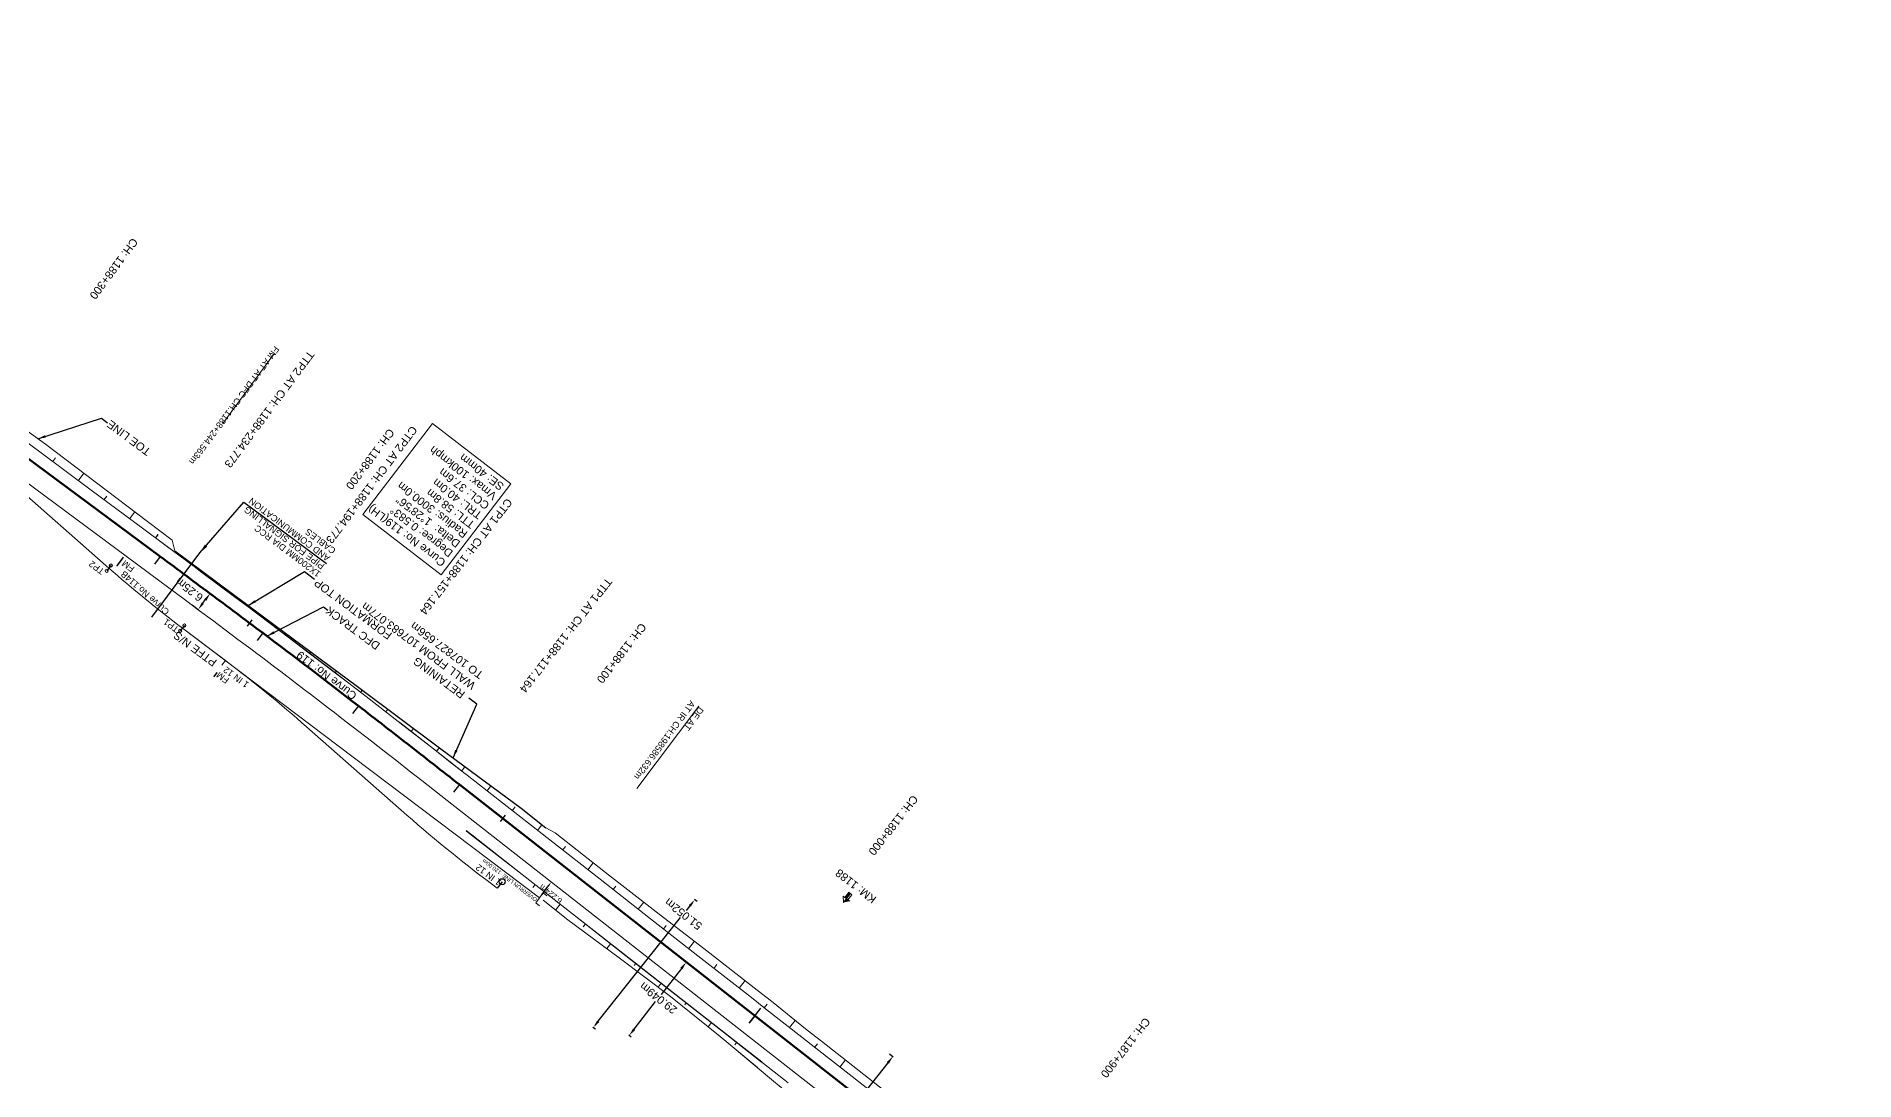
# Model space of a CAD drawing. Header units: metres. Extents: x 643755 to 647133, y 3378089 to 3380600.
# Drawn here: x 645792 to 646360, y 3378921 to 3379247 of the extents above; entities that cross this region are included whole.
import ezdxf
from ezdxf.enums import TextEntityAlignment as Align

# ---------------------------------------------------------------- set-up
doc = ezdxf.new("R2010")
doc.units = ezdxf.units.M
doc.header["$MEASUREMENT"] = 0
doc.header["$PDSIZE"] = 5
doc.linetypes.add('CENTER2', pattern=[1.125, 0.75, -0.125, 0.125, -0.125])
doc.layers.get('Defpoints').update_dxf_attribs({"lineweight": 0})
for name, color, linetype, lineweight in [('C-ALIG-DG-CURVE', 1, 'CENTER2', 70), ('C-ALIG-DG-LINE', 1, 'CENTER2', 70), ('C-ALIG-DG-SPIRAL', 1, 'CENTER2', 70), ('C-ALIG-LABL-DG', 1, 'Continuous', 25), ('C-ALIG-LABL-DG-MARK', 1, 'Continuous', 25), ('Km post', 1, 'Continuous', 13), ('Proposed Curve_Details', 10, 'Continuous', 0), ('PROPOSED DFCC TOE LINE', 239, 'Continuous', 0), ('PROPOSED DFCC TOE SLOPES', 239, 'Continuous', 0), ('PROPOSED DFCC TRACK', 1, 'Continuous', 0), ('PROPOSED FORMATION LINE - PLAN', 187, 'Continuous', 0), ('PROPOSED RETAINING WALL', 154, 'Continuous', 30)]:
    doc.layers.add(name, color=color, linetype=linetype, lineweight=lineweight)
for name, color, linetype in [('Dimension', 10, 'Continuous'), ('NPL SIDING', 190, 'Continuous'), ('PROPOSED DFCC FORMATION LINE', 187, 'Continuous'), ("SARAI BANJARA STN. SRJ's", 10, 'Continuous'), ('Signalling cable pipes', 234, 'Continuous')]:
    doc.layers.add(name, color=color, linetype=linetype)
doc.styles.add('ARIAL', font='arial.ttf')
doc.styles.get("Standard").update_dxf_attribs({"font": 'arial.ttf'})
doc.styles.add('Style-Arial', font='arial.ttf')
doc.dimstyles.new('ISO-25', dxfattribs={"dimtxt": 2.5, "dimasz": 2.5, "dimexe": 1.25, "dimexo": 0.625, "dimtad": 1, "dimtxsty": 'Standard', "dimcen": 2.5, "dimadec": 0, "dimazin": 0, "dimtfac": 1, "dimtmove": 0, "dimatfit": 3, "dimfxl": 1, "dimarcsym": 0})
doc.dimstyles.get("Standard").update_dxf_attribs({"dimtxt": 2.5, "dimasz": 2.5, "dimexe": 0.18, "dimexo": 0.0625, "dimgap": 0.09, "dimtad": 0, "dimtih": 1, "dimtoh": 1, "dimdec": 3, "dimzin": 0, "dimdsep": 46, "dimtxsty": 'Standard', "dimcen": 0.09, "dimazin": 0, "dimtfac": 1, "dimtdec": 3, "dimtofl": 0, "dimtmove": 0, "dimatfit": 3, "dimfxl": 1, "dimtolj": 1, "dimtzin": 0, "dimarcsym": 0})

# ---------------------------------------------------------------- blocks, each defined once
blk = doc.blocks.new('*D706')
at = {"layer": 'Defpoints', "color": 0, "transparency": 16777216}
for p in [(645844.42, 3379074.26), (645846.44, 3379072.75), (645840.69, 3379069.25)]:
    blk.add_point(p, dxfattribs=at)
at = {"layer": 'Dimension', "color": 0, "lineweight": -2, "transparency": 16777216}
for p, q in [((645844.2, 3379069.75), (645844.94, 3379070.75)), ((645844.52, 3379074.18), (645846.54, 3379072.68)), ((645840.79, 3379069.18), (645842.8, 3379067.67))]:
    blk.add_line(p, q, dxfattribs=at)
at = {"layer": 'Dimension', "color": 0, "transparency": 16777216}
for points in [[(645844.61, 3379071), (645845.28, 3379070.5), (645846.44, 3379072.75)], [(645843.86, 3379070), (645844.53, 3379069.5), (645842.7, 3379067.75)]]:
    blk.add_solid(points, dxfattribs=at)
at = {"layer": 'Dimension', "color": 0, "lineweight": 0, "transparency": 16777216, "insert": (645839.93, 3379074.02), "char_height": 2.5, "attachment_point": 5, "rotation": 142, "style": 'Style-Arial'}
blk.add_mtext('\\A1;6.25m', dxfattribs=at)
blk = doc.blocks.new('TerminatorOpen_0.5')
at = {"color": 0, "linetype": 'ByBlock', "lineweight": -2}
for q in [(-1, 0.25), (-1, 0), (-1, -0.25)]:
    blk.add_line((0, 0), q, dxfattribs=at)
blk = doc.blocks.new('*D680')
at = {"layer": 'Defpoints', "color": 0, "transparency": 16777216}
for p in [(646058.63, 3378929), (646059.8, 3378928.08), (646027.14, 3378889.18)]:
    blk.add_point(p, dxfattribs=at)
at = {"layer": 'Dimension', "color": 0, "lineweight": -2, "transparency": 16777216}
for p, q in [((646058.73, 3378928.92), (646059.89, 3378928)), ((646058.24, 3378926.12), (646044.92, 3378909.27)), ((646029.86, 3378890.22), (646043.18, 3378907.07)), ((646027.24, 3378889.1), (646028.41, 3378888.18))]:
    blk.add_line(p, q, dxfattribs=at)
at = {"layer": 'Dimension', "color": 0, "transparency": 16777216}
for points in [[(646057.92, 3378926.38), (646058.57, 3378925.86), (646059.8, 3378928.08)], [(646029.53, 3378890.48), (646030.19, 3378889.96), (646028.31, 3378888.26)]]:
    blk.add_solid(points, dxfattribs=at)
at = {"layer": 'Dimension', "color": 0, "lineweight": 0, "transparency": 16777216, "insert": (646044.05, 3378908.17), "char_height": 2.5, "attachment_point": 5, "rotation": 142, "style": 'Style-Arial'}
blk.add_mtext('\\A1;50.764m', dxfattribs=at)
blk = doc.blocks.new('*D681')
at = {"layer": 'Defpoints', "color": 0, "transparency": 16777216}
for p in [(645995.25, 3378957.56), (645995.97, 3378956.99), (645978.13, 3378934.07)]:
    blk.add_point(p, dxfattribs=at)
at = {"layer": 'Dimension', "color": 0, "lineweight": -2, "transparency": 16777216}
for p, q in [((645995.87, 3378957.07), (645995.15, 3378957.64)), ((645993.71, 3378955.59), (645987.38, 3378947.45)), ((645978.94, 3378936.61), (645985.66, 3378945.24)), ((645978.03, 3378934.15), (645977.31, 3378934.71))]:
    blk.add_line(p, q, dxfattribs=at)
at = {"layer": 'Dimension', "color": 0, "transparency": 16777216}
for points in [[(645993.38, 3378955.84), (645994.04, 3378955.33), (645995.25, 3378957.56)], [(645978.61, 3378936.86), (645979.27, 3378936.35), (645977.41, 3378934.63)]]:
    blk.add_solid(points, dxfattribs=at)
at = {"layer": 'Dimension', "color": 0, "lineweight": 0, "transparency": 16777216, "insert": (645986.52, 3378946.34), "char_height": 2.5, "attachment_point": 5, "rotation": 142, "style": 'Style-Arial'}
blk.add_mtext('\\A1;29.049m', dxfattribs=at)
blk = doc.blocks.new('*D682')
at = {"layer": 'Defpoints', "color": 0, "transparency": 16777216}
for p in [(645997.92, 3378977.1), (645998.7, 3378976.48), (645966.94, 3378936.5)]:
    blk.add_point(p, dxfattribs=at)
at = {"layer": 'Dimension', "color": 0, "lineweight": -2, "transparency": 16777216}
for p, q in [((645996.37, 3378975.14), (645995.21, 3378973.68)), ((645998.6, 3378976.56), (645997.82, 3378977.17)), ((645967.72, 3378939.08), (645993.47, 3378971.49)), ((645966.85, 3378936.58), (645966.07, 3378937.2))]:
    blk.add_line(p, q, dxfattribs=at)
at = {"layer": 'Dimension', "color": 0, "transparency": 16777216}
for points in [[(645996.04, 3378975.4), (645996.69, 3378974.88), (645997.92, 3378977.1)], [(645967.39, 3378939.34), (645968.05, 3378938.82), (645966.17, 3378937.12)]]:
    blk.add_solid(points, dxfattribs=at)
at = {"layer": 'Dimension', "color": 0, "lineweight": 0, "transparency": 16777216, "insert": (645994.34, 3378972.59), "char_height": 2.5, "attachment_point": 5, "rotation": 142, "style": 'Style-Arial'}
blk.add_mtext('\\A1;51.052m', dxfattribs=at)
blk = doc.blocks.new('Tick Hor')
blk.add_lwpolyline([(-0.5, 0), (0.5, 0)])
blk = doc.blocks.new('KM Post')
at = {"layer": 'Km post', "lineweight": 13}
h = blk.add_hatch(color=256, dxfattribs=at)
h.paths.add_polyline_path([(0, -8.9), (1.6, -8.9), (1.6, -3.8), (0, -3.8)])
h.paths.add_polyline_path([(0, -3.8), (0, 0), (-3.4, -3.8)])
for p, q in [((0, -8.9), (0, 0)), ((3.1, -3.8), (0, 0)), ((3.1, -3.8), (-3.4, -3.8))]:
    blk.add_line(p, q, dxfattribs=at)
blk.add_lwpolyline([(1.6, -3.8), (1.6, -8.9), (-1.6, -8.9), (-1.6, -3.8)], dxfattribs=at)
blk = doc.blocks.new('*D713')
at = {"layer": 'Defpoints', "color": 0, "transparency": 16777216}
for p in [(645953.05, 3378982.66), (645953.05, 3378982.66), (645949.35, 3378977.65)]:
    blk.add_point(p, dxfattribs=at)
at = {"layer": "SARAI BANJARA STN. SRJ's", "color": 0, "lineweight": -2, "transparency": 16777216}
blk.add_line((645950.39, 3378979.06), (645952.01, 3378981.25), dxfattribs=at)
at = {"layer": "SARAI BANJARA STN. SRJ's", "color": 0, "transparency": 16777216}
for points in [[(645950.16, 3378979.23), (645950.63, 3378978.89), (645949.35, 3378977.65)], [(645951.77, 3378981.42), (645952.24, 3378981.08), (645953.05, 3378982.66)]]:
    blk.add_solid(points, dxfattribs=at)
at = {"layer": "SARAI BANJARA STN. SRJ's", "color": 0, "lineweight": 13, "transparency": 16777216, "insert": (645952.93, 3378978.92), "char_height": 1.75, "attachment_point": 5, "rotation": 142, "style": 'Style-Arial'}
blk.add_mtext('\\A1;6.224m', dxfattribs=at)

msp = doc.modelspace()

# ---------------------------------------------------------------- linework, layer by layer
at = {"layer": 'C-ALIG-DG-CURVE', "color": 1, "linetype": 'Continuous', "lineweight": 50, "flags": 128}
msp.add_lwpolyline([(645892.8146, 3379037.6387, 0.0031341), (645862.9036, 3379060.4369)], format="xyb", dxfattribs=at)
at = {"layer": 'C-ALIG-DG-LINE', "color": 1, "linetype": 'Continuous', "lineweight": 50, "flags": 128}
for points in [[(645830.8331, 3379084.3424), (644638.422, 3379969.0539)], [(646568.8735, 3378508.4942), (645924.3656, 3379013.0516)]]:
    msp.add_lwpolyline(points, dxfattribs=at)
at = {"layer": 'C-ALIG-DG-SPIRAL', "color": 1, "linetype": 'Continuous', "lineweight": 50, "flags": 128}
for points in [[(645862.9036, 3379060.4369), (645861.8724, 3379061.2124), (645860.8408, 3379061.9875), (645859.8089, 3379062.7621), (645858.7767, 3379063.5364), (645857.7442, 3379064.3103), (645856.7114, 3379065.0838), (645855.6784, 3379065.857), (645854.6451, 3379066.6298), (645853.6116, 3379067.4023), (645852.5778, 3379068.1744), (645851.5438, 3379068.9463), (645850.5096, 3379069.7179), (645849.4752, 3379070.4892), (645848.4405, 3379071.2602), (645847.4057, 3379072.031), (645846.3708, 3379072.8016), (645845.3357, 3379073.5719), (645844.3004, 3379074.3421), (645843.265, 3379075.1121), (645842.2294, 3379075.8819), (645841.1938, 3379076.6515), (645840.158, 3379077.421), (645839.1221, 3379078.1904), (645838.0862, 3379078.9596), (645837.0502, 3379079.7288), (645836.0141, 3379080.4978), (645834.978, 3379081.2668), (645833.9418, 3379082.0358), (645832.9056, 3379082.8046), (645831.8693, 3379083.5735), (645830.8331, 3379084.3424)], [(645924.3656, 3379013.0516), (645923.3496, 3379013.847), (645922.3336, 3379014.6424), (645921.3175, 3379015.4377), (645920.3015, 3379016.233), (645919.2853, 3379017.0283), (645918.2692, 3379017.8234), (645917.2529, 3379018.6185), (645916.2366, 3379019.4135), (645915.2202, 3379020.2084), (645914.2037, 3379021.0032), (645913.187, 3379021.7978), (645912.1703, 3379022.5922), (645911.1534, 3379023.3865), (645910.1364, 3379024.1806), (645909.1192, 3379024.9745), (645908.1019, 3379025.7682), (645907.0844, 3379026.5617), (645906.0667, 3379027.3549), (645905.0488, 3379028.1479), (645904.0307, 3379028.9406), (645903.0123, 3379029.7331), (645901.9938, 3379030.5252), (645900.975, 3379031.317), (645899.9559, 3379032.1085), (645898.9366, 3379032.8997), (645897.917, 3379033.6905), (645896.8971, 3379034.4809), (645895.877, 3379035.2709), (645894.8565, 3379036.0606), (645893.8357, 3379036.8498), (645892.8146, 3379037.6387)]]:
    msp.add_lwpolyline(points, dxfattribs=at)
at = {"layer": 'C-ALIG-LABL-DG', "color": 1, "linetype": 'Continuous', "lineweight": 25}
msp.add_line((646016.6219, 3378940.8282), (646015.0808, 3378938.8596), dxfattribs=at)
at = {"layer": 'C-ALIG-LABL-DG-MARK', "color": 1, "linetype": 'Continuous', "lineweight": 25}
for p, q in [((645830.8331, 3379084.3424), (645829.0455, 3379081.9331)), ((645862.9036, 3379060.4369), (645861.1, 3379058.0396)), ((645892.8146, 3379037.6387), (645890.9811, 3379035.2642)), ((645924.3656, 3379013.0516), (645922.5163, 3379010.6894))]:
    msp.add_line(p, q, dxfattribs=at)
at = {"layer": 'NPL SIDING', "color": 190}
for p, q in [((645815.4285, 3379081.5319), (645814.1245, 3379079.859)), ((645838.3957, 3379062.775), (645837.0917, 3379061.1021)), ((645937.7158, 3378982.6844), (645936.196, 3378980.6615))]:
    msp.add_line(p, q, dxfattribs=at)
at = {"layer": 'NPL SIDING', "color": 190, "lineweight": 20}
for p, q in [((645837.7838, 3379061.9767), (645891.1569, 3379021.6277)), ((645851.2197, 3379051.8194), (645850.1394, 3379050.3661)), ((645999.1787, 3379037.533), (645979.7852, 3379011.8393)), ((645891.1571, 3379021.6276), (645949.3438, 3378977.6396))]:
    msp.add_line(p, q, dxfattribs=at)
at = {"layer": 'NPL SIDING', "color": 190, "lineweight": 13, "const_width": 0.5}
msp.add_lwpolyline([(645847.5991, 3379046.7211), (645848.6336, 3379048.1154)], dxfattribs=at)
at = {"layer": 'NPL SIDING', "color": 190, "lineweight": 20, "flags": 128}
msp.add_lwpolyline([(645949.3954, 3378975.1989), (645948.1928, 3378976.0954), (645950.4949, 3378979.1838), (645951.6975, 3378978.2873)], dxfattribs=at)
at = {"layer": 'NPL SIDING', "color": 190, "linetype": 'Continuous', "lineweight": 13}
for centre in [(645815.4285, 3379081.5319), (645814.1245, 3379079.859), (645837.0917, 3379061.1021), (645838.3957, 3379062.775)]:
    msp.add_circle(centre, 0.5, dxfattribs=at)
at = {"layer": 'NPL SIDING', "color": 190}
msp.add_circle((645937.7158, 3378982.6844), 0.9512, dxfattribs=at)
at = {"layer": 'Proposed Curve_Details'}
msp.add_lwpolyline([(645940.4449, 3379107.0929), (645918.6617, 3379078.6408), (645894.1986, 3379097.4186), (645915.9819, 3379125.8706)], close=True, dxfattribs=at)
at = {"layer": 'PROPOSED DFCC FORMATION LINE', "lineweight": 0, "flags": 128}
for points in [[(646062.821, 3378909.4905), (646047.0728, 3378921.819), (646035.7593, 3378930.6759), (646031.3246, 3378934.1476), (646020.0111, 3378943.0045), (646015.5764, 3378946.4762), (645999.8282, 3378958.8048), (645984.08, 3378971.1334), (645968.3318, 3378983.462), (645952.5836, 3378995.7906), (645936.8354, 3379008.1192), (645926.8265, 3379015.9547), (645926.0717, 3379016.5455)], [(646027.1026, 3378919.8599), (646022.6679, 3378923.3316), (646011.3544, 3378932.1885), (646006.9197, 3378935.6602), (645991.1715, 3378947.9888), (645975.4233, 3378960.3174), (645959.6751, 3378972.646), (645943.9269, 3378984.9746), (645928.1787, 3378997.3032), (645926.461, 3378998.6478)]]:
    msp.add_lwpolyline(points, dxfattribs=at)
at = {"layer": 'PROPOSED DFCC TOE LINE', "lineweight": 0, "flags": 128}
for points in [[(645647.9712, 3379228.0692), (645666.3965, 3379214.6352), (645682.7026, 3379203.0473), (645698.6702, 3379191.0031), (645714.924, 3379179.3448), (645730.8785, 3379167.283), (645746.4426, 3379154.6949), (645762.6757, 3379143.0088), (645778.7832, 3379131.1532), (645794.9667, 3379119.4), (645810.9688, 3379107.4025), (645826.8589, 3379095.2539), (645834.6253, 3379089.473), (645835.4068, 3379086.0758)], [(645951.3507, 3378999.4951), (645954.2908, 3378997.9713), (645970.0023, 3378985.5959), (645985.7985, 3378973.3285), (646001.6684, 3378961.1554), (646017.4485, 3378948.8675), (646021.8419, 3378945.3431), (646033.0438, 3378936.3437), (646037.4787, 3378932.8722), (646048.7978, 3378924.0226), (646064.5278, 3378911.6706)], [(646017.4865, 3378924.6001), (646010.2033, 3378930.7182), (646005.8785, 3378934.3302), (645990.2944, 3378946.8685), (645974.3238, 3378958.913), (645958.2099, 3378970.7744), (645950.4891, 3378976.8963)], [(646025.5272, 3378917.8476), (646021.2114, 3378921.4711), (646010.2033, 3378930.7182), (646005.8785, 3378934.3302), (645990.2944, 3378946.8685), (645974.3238, 3378958.913), (645958.2099, 3378970.7744), (645950.9995, 3378976.4916)]]:
    msp.add_lwpolyline(points, dxfattribs=at)
at = {"layer": 'PROPOSED DFCC TOE SLOPES', "linetype": 'Continuous', "flags": 128}
for points in [[(645797.2125, 3379113.9581), (645798.1083, 3379115.1655)], [(645805.2434, 3379107.9995), (645807.0053, 3379110.3742)], [(645813.2743, 3379102.041), (645814.1262, 3379103.1891)], [(645821.3052, 3379096.0824), (645822.9231, 3379098.263)], [(645829.3361, 3379090.1238), (645830.1215, 3379091.1823)], [(645829.3366, 3379090.1235), (645830.122, 3379091.1819)], [(645837.3671, 3379084.1643), (645837.6074, 3379084.4882)], [(645837.3702, 3379084.162), (645837.6107, 3379084.4858)], [(645845.4641, 3379078.1485), (645845.7015, 3379078.468)], [(645845.4709, 3379078.1434), (645845.7086, 3379078.4627)], [(645853.4915, 3379072.171), (645853.7325, 3379072.4946)], [(645853.5057, 3379072.1605), (645853.7474, 3379072.4835)], [(645861.5122, 3379066.1692), (645861.7713, 3379066.5154)], [(645861.5291, 3379066.1564), (645861.7893, 3379066.502)], [(645869.5187, 3379060.1425), (645869.8133, 3379060.5339)], [(645869.5381, 3379060.1279), (645869.8341, 3379060.5184)], [(645877.5081, 3379054.0881), (645877.8582, 3379054.5501)], [(645877.5253, 3379054.075), (645877.8769, 3379054.5362)], [(645885.4779, 3379048.0123), (645885.9014, 3379048.5678)], [(645885.5012, 3379047.9943), (645885.9272, 3379048.5485)], [(645893.4299, 3379041.9004), (645893.9521, 3379042.5798)], [(645893.4504, 3379041.8846), (645893.9752, 3379042.5625)], [(645901.358, 3379035.7633), (645902.0006, 3379036.5934)], [(645901.3708, 3379035.7534), (645902.0154, 3379036.5824)], [(645909.2651, 3379029.615), (645910.0411, 3379030.6129)], [(645909.2753, 3379029.6071), (645910.0531, 3379030.604)], [(645917.1591, 3379023.4553), (645918.0791, 3379024.6343)], [(645917.1669, 3379023.4492), (645918.0886, 3379024.6273)], [(645925.0426, 3379017.2869), (645926.0889, 3379018.6242)], [(645925.044, 3379017.2858), (645926.0906, 3379018.6228)], [(645932.9802, 3379011.0737), (645934.2059, 3379012.6394)], [(645940.8544, 3379004.9094), (645941.7645, 3379006.0719)], [(645948.7285, 3378998.7451), (645950.0964, 3379000.4924)], [(645956.6026, 3378992.5808), (645957.4669, 3378993.6848)], [(645964.4767, 3378986.4165), (645966.1869, 3378988.6011)], [(645948.0075, 3378981.8435), (645947.2879, 3378980.9244)], [(645972.3508, 3378980.2522), (645973.2076, 3378981.3467)], [(645955.8816, 3378975.6792), (645954.4042, 3378973.792)], [(645980.2249, 3378974.0879), (645981.9625, 3378976.3075)], [(645963.7557, 3378969.5149), (645963.0547, 3378968.6195)], [(645988.099, 3378967.9236), (645988.9893, 3378969.0608)], [(645971.6298, 3378963.3506), (645970.4107, 3378961.7934)], [(645995.9731, 3378961.7593), (645997.8145, 3378964.1115)], [(645979.5039, 3378957.1863), (645978.9674, 3378956.501)], [(646003.8472, 3378955.595), (646004.7868, 3378956.7952)], [(645987.378, 3378951.0221), (645986.4161, 3378949.7933)], [(646011.7213, 3378949.4307), (646013.6164, 3378951.8515)], [(645995.2521, 3378944.8578), (645994.7771, 3378944.2509)], [(646019.5954, 3378943.2664), (646020.528, 3378944.4577)], [(646003.1262, 3378938.6935), (646002.0941, 3378937.375)], [(646027.4695, 3378937.1021), (646029.2573, 3378939.3858)], [(646011.0003, 3378932.5292), (646010.4142, 3378931.7804)], [(646035.3436, 3378930.9378), (646036.2187, 3378932.0557)], [(646043.2177, 3378924.7735), (646044.9717, 3378927.014)]]:
    msp.add_lwpolyline(points, dxfattribs=at)
at = {"layer": 'PROPOSED DFCC TOE SLOPES', "flags": 128}
msp.add_lwpolyline([(645829.4167, 3379090.064), (645830.2313, 3379091.1619)], dxfattribs=at)
at = {"layer": 'PROPOSED DFCC TRACK', "color": 12, "flags": 128}
msp.add_lwpolyline([(646418.7438, 3378626.0243), (645924.3649, 3379013.0522), (645920.4277, 3379016.1342), (645916.4899, 3379019.2154), (645912.5508, 3379022.2949), (645908.6098, 3379025.372), (645904.6663, 3379028.4458), (645900.7195, 3379031.5155), (645896.7689, 3379034.5802), (645892.8138, 3379037.6392, 0.00313394), (645862.9044, 3379060.4363), (645858.9065, 3379063.4391), (645854.9042, 3379066.436), (645850.8982, 3379069.428), (645846.889, 3379072.4158), (645842.8774, 3379075.4002), (645838.8639, 3379078.3821), (645834.8492, 3379081.3623), (645830.8338, 3379084.3418), (644638.4218, 3379969.054)], format="xyb", dxfattribs=at)
at = {"layer": 'PROPOSED FORMATION LINE - PLAN', "lineweight": 0, "flags": 128}
for points in [[(645839.0412, 3379082.984), (645833.0887, 3379087.4019), (645825.3134, 3379093.1708), (645809.2515, 3379105.0879), (645793.1897, 3379117.005), (645777.1279, 3379128.9221), (645761.066, 3379140.8392), (645745.0042, 3379152.7563), (645728.9424, 3379164.6734), (645712.8805, 3379176.5906), (645696.8187, 3379188.5077), (645680.7569, 3379200.4248), (645664.695, 3379212.3419), (645648.6332, 3379224.259), (645644.6875, 3379227.1865)], [(645926.0329, 3379016.5124), (645920.9934, 3379020.4564), (645916.2307, 3379024.1814), (645905.7111, 3379032.3874), (645905.2196, 3379032.7698), (645895.1629, 3379040.5656), (645889.3811, 3379045.0189), (645885.2124, 3379048.2158), (645875.2301, 3379055.8244), (645873.461, 3379057.1659), (645865.2161, 3379063.3912), (645857.4623, 3379069.2067), (645854.5345, 3379071.3944), (645843.8336, 3379079.3626), (645841.4124, 3379081.1612), (645829.3349, 3379090.1222)], [(645926.0717, 3379016.5455), (645921.0242, 3379020.4957), (645916.2615, 3379024.2208), (645905.7418, 3379032.4269), (645905.2503, 3379032.8093), (645895.1934, 3379040.6052), (645889.4116, 3379045.0585), (645885.2428, 3379048.2555), (645875.2603, 3379055.8642), (645873.4912, 3379057.2058), (645865.2461, 3379063.4311), (645857.4922, 3379069.2467), (645854.5644, 3379071.4345), (645843.8635, 3379079.4027), (645841.4423, 3379081.2014), (645839.0412, 3379082.984)], [(646018.793, 3378926.3651), (646011.3544, 3378932.1885), (646006.9197, 3378935.6602), (645991.1715, 3378947.9888), (645975.4233, 3378960.3174), (645959.6751, 3378972.646), (645943.9269, 3378984.9746), (645928.1787, 3378997.3032), (645926.461, 3378998.6478)], [(646018.8227, 3378926.4053), (646011.3852, 3378932.2279), (646006.9505, 3378935.6996), (645991.2023, 3378948.0282), (645975.4541, 3378960.3568), (645959.7059, 3378972.6854), (645943.9577, 3378985.014), (645928.2095, 3378997.3425), (645926.477, 3378998.6988)]]:
    msp.add_lwpolyline(points, dxfattribs=at)
at = {"layer": 'PROPOSED RETAINING WALL', "flags": 128}
msp.add_lwpolyline([(645835.4033, 3379086.0783), (645866.4097, 3379063.0655), (645892.4667, 3379043.6845), (645918.5562, 3379024.2795), (645943.602, 3379005.6507), (645951.3507, 3378999.4951)], dxfattribs=at)
at = {"layer": "SARAI BANJARA STN. SRJ's", "color": 1, "lineweight": 13, "flags": 128}
for points in [[(646539.0751, 3378523.8846), (646414.8911, 3378621.103), (645920.5122, 3379008.1309), (645916.5752, 3379011.2128), (645912.6384, 3379014.2931), (645908.7014, 3379017.3711), (645904.7635, 3379020.4458), (645900.8266, 3379023.5143), (645896.8855, 3379026.5796), (645892.9416, 3379029.6392), (645888.9901, 3379032.6954, 0.00313394), (645859.1469, 3379055.4419), (645855.1566, 3379058.439), (645851.1611, 3379061.4309), (645847.1608, 3379064.4185), (645843.1543, 3379067.4043), (645839.1469, 3379070.3857), (645835.1365, 3379073.3652), (645831.1239, 3379076.3439), (645827.1096, 3379079.3226), (644751.3113, 3379877.5131)], [(646539.0751, 3378523.8846), (646414.8911, 3378621.103), (645920.5122, 3379008.1309), (645916.5752, 3379011.2128), (645912.6384, 3379014.2931), (645908.7014, 3379017.3711), (645904.7635, 3379020.4458), (645900.8266, 3379023.5143), (645896.8855, 3379026.5796), (645892.9416, 3379029.6392), (645888.9901, 3379032.6954, 0.00313394), (645859.1469, 3379055.4419), (645855.1566, 3379058.439), (645851.1611, 3379061.4309), (645847.1608, 3379064.4185), (645843.1543, 3379067.4043), (645839.1469, 3379070.3857), (645835.1365, 3379073.3652), (645831.1239, 3379076.3439), (645827.1096, 3379079.3226), (644752.6733, 3379876.5026)]]:
    msp.add_lwpolyline(points, format="xyb", dxfattribs=at)
at = {"layer": "SARAI BANJARA STN. SRJ's", "color": 1, "lineweight": 13, "const_width": 0.5}
msp.add_lwpolyline([(645817.2756, 3379081.3223), (645819.3445, 3379084.1109)], dxfattribs=at)
at = {"layer": 'Signalling cable pipes', "lineweight": 30}
msp.add_lwpolyline([(645828.2853, 3379065.3973), (645843.1875, 3379085.446)], dxfattribs=at)

# ---------------------------------------------------------------- block references
at = {"layer": 'C-ALIG-LABL-DG', "color": 1, "linetype": 'Continuous', "lineweight": 25}
for p, xscale, yscale, zscale, rotation in [((645858.7243, 3379063.5757), 2.5, 2.5, 2.5, 233.1376963913288), ((645937.8809, 3379002.4711), 2.5, 2.5, 2.5, 231.9441422366505), ((646016.6219, 3378940.8282), 5.999999999999999, 5.999999999999999, 5.999999999999999, 231.9441422366505)]:
    msp.add_blockref('Tick Hor', p, dxfattribs=dict(at, xscale=xscale, yscale=yscale, zscale=zscale, rotation=rotation))

# ---------------------------------------------------------------- texts
at = {"layer": 'NPL SIDING', "color": 190, "lineweight": 13, "style": 'Arial'}
for s, rotation, p in [('TP2', 143.595726, (645813.622, 3379080.1295)), ('Curve No.114B', 138.387937, (645833.9055, 3379067.3525)), ('TP1', 143.595726, (645836.9198, 3379062.0383))]:
    msp.add_text(s, height=2, rotation=rotation, dxfattribs=at).set_placement(p)
at = {"layer": 'NPL SIDING', "color": 190, "style": 'Arial'}
for s, height, rotation, p in [('1 IN 12', 2, 143.603363, (645858.7735, 3379044.7131)), ('1 IN 12', 2, 143.603363, (645937.6223, 3378982.9941)), ('OVERRUN LINE  120.00m ', 1.25, 143, (645948.7937, 3378977.412))]:
    msp.add_text(s, height=height, rotation=rotation, dxfattribs=at).set_placement(p)
at = {"layer": 'NPL SIDING', "color": 190, "lineweight": 13, "insert": (645847.3298, 3379049.767), "char_height": 2.5, "attachment_point": 1, "rotation": 143.426366}
msp.add_mtext_dynamic_manual_height_columns('PTFE N/S', width=15.674568, gutter_width=1.25, heights=[0], dxfattribs=at)
at = {"layer": 'NPL SIDING', "color": 190, "linetype": 'Continuous', "lineweight": 13, "insert": (645851.9787, 3379045.231), "char_height": 2, "attachment_point": 4, "rotation": 143, "line_spacing_factor": 0.60036, "style": 'Arial'}
msp.add_mtext('FM', dxfattribs=at)
at = {"layer": 'NPL SIDING', "color": 190, "lineweight": 20, "insert": (645998.6902, 3379037.9397), "char_height": 2, "attachment_point": 4, "rotation": 233.449404, "line_spacing_factor": 0.6, "style": 'Arial'}
msp.add_mtext('\\A1;\\pxsm1;{\\C256;DE AT \\P\\pt11;AT IR \\A0;CH:198586.632m }', dxfattribs=at)
at = {"layer": 'Proposed Curve_Details', "color": 1, "style": 'Style-Arial'}
msp.add_text('Curve No: 119', height=2.5, rotation=142.561866, dxfattribs=at).set_placement((645892.5341, 3379041.2883))
at = {"layer": 'Proposed Curve_Details', "color": 1, "lineweight": 0, "insert": (645938.5604, 3379106.7638), "char_height": 2.5, "attachment_point": 7, "rotation": 142.561866, "line_spacing_factor": 0.9, "style": 'Style-Arial'}
msp.add_mtext('Curve No: 119(LH)\\PDegree: 0.583%%D\\PDelta:  1%%D28\'56"\\PRadius: 3000.0m\\PTTL: 58.8m\\PTRL: 40.0m\\PCCL: 37.6m\\PVmax: 100kmph\\PSE: 40mm', dxfattribs=at)
at = {"layer": 'PROPOSED DFCC TOE LINE', "lineweight": 0}
msp.add_text(' TOE LINE', height=2.5, rotation=143.4264, dxfattribs=at).set_placement((645815.3939, 3379127.1227), align=Align.RIGHT)
at = {"layer": 'PROPOSED DFCC TRACK', "color": 10, "linetype": 'Continuous', "lineweight": -3, "ltscale": 5}
msp.add_text(' DFC TRACK', height=2.5, rotation=143.4264, dxfattribs=at).set_placement((645883.7454, 3379068.8863), align=Align.RIGHT)
at = {"layer": 'PROPOSED FORMATION LINE - PLAN', "lineweight": 0}
msp.add_text(' FORMATION TOP', height=2.5, rotation=143.4264, dxfattribs=at).set_placement((645880.1572, 3379077.5483, 306.8582), align=Align.RIGHT)
at = {"layer": 'PROPOSED RETAINING WALL', "insert": (645884.4403, 3379069.684), "char_height": 2.5, "width": 51.254272, "attachment_point": 3, "rotation": 143.5}
msp.add_mtext('\\pxql; RETAINING \\PWALL FROM 107683.077m \\PTO 107827.656m ', dxfattribs=at)
at = {"layer": "SARAI BANJARA STN. SRJ's", "linetype": 'Continuous', "lineweight": 13, "insert": (645822.445, 3379080.0934), "char_height": 2, "attachment_point": 4, "rotation": 143, "line_spacing_factor": 0.60036, "style": 'Arial'}
msp.add_mtext('FM', dxfattribs=at)
at = {"layer": 'Signalling cable pipes', "linetype": 'Continuous', "lineweight": 13, "style": 'Style-Arial'}
for s, p in [('PIPE FOR SIGNALLING ', (645882.425, 3379081.7615)), ('AND COMMUNICATION', (645884.1465, 3379084.2569)), ('1X200MM DIA RCC', (645881.1981, 3379079.3111)), ('CABLES', (645885.9187, 3379086.5711))]:
    msp.add_text(s, height=2, rotation=143.013143, dxfattribs=at).set_placement(p)

# ---------------------------------------------------------------- dimensions: what is measured, and where the dimension line sits
at = {"layer": 'Dimension', "color": 10, "lineweight": 0}
for base, p1, p2, angle, picture, middle in [((645846.4394, 3379072.7547), (645840.6854, 3379069.25), (645844.4231, 3379074.2592), 53.271182, '*D706', (645839.9343, 3379074.0176)), ((645997.92039, 3378977.09631), (645966.94394, 3378936.50318), (645998.69817, 3378976.47848), 51.538258, '*D682', (645994.33829, 3378972.58682)), ((645995.247, 3378957.5583), (645978.1305, 3378934.0697), (645995.9712, 3378956.9947), 52.109194, '*D681', (645986.5178, 3378946.3414)), ((646059.7955, 3378928.0794), (646027.1433, 3378889.1822), (646058.6304, 3378929.0007), 51.664287, '*D680', (646044.0519, 3378908.1702))]:
    dim = msp.add_linear_dim(base=base, p1=p1, p2=p2, angle=angle, dimstyle='Standard', override={"dimexe": 0.125, "dimexo": 0.125, "dimgap": 0.125, "dimtad": 1, "dimtih": 0, "dimtoh": 0, "dimzin": 11, "dimpost": 'm', "dimtxsty": 'Style-Arial', "dimsah": 1, "dimadec": 4, "dimazin": 3, "dimtmove": 2, "dimatfit": 1, "dimldrblk": 'TerminatorOpen_0.5', "dimfrac": 2, "dimtzin": 11}, dxfattribs=at)
    dim.commit()
    dim.dimension.update_dxf_attribs({"geometry": picture, "text_midpoint": middle, "dimtype": 129, "text_rotation": 142})
at = {"layer": "SARAI BANJARA STN. SRJ's", "color": 1, "lineweight": 13}
dim = msp.add_linear_dim(base=(645953.0485, 3378982.6596), p1=(645949.3529, 3378977.6519), p2=(645953.0485, 3378982.6596), angle=53.573832, dimstyle='Standard', override={"dimtxt": 1.75, "dimasz": 1.75, "dimexe": 0.125, "dimexo": 0.125, "dimgap": 0.125, "dimtad": 1, "dimtih": 0, "dimtoh": 0, "dimzin": 11, "dimpost": 'm', "dimtxsty": 'Style-Arial', "dimsah": 1, "dimadec": 4, "dimazin": 3, "dimtmove": 2, "dimatfit": 1, "dimldrblk": 'TerminatorOpen_0.5', "dimfrac": 2, "dimtzin": 11}, dxfattribs=at)
dim.commit()
dim.dimension.update_dxf_attribs({"geometry": '*D713', "text_midpoint": (645952.9256, 3378978.9224), "dimtype": 129, "text_rotation": 142})

# ---------------------------------------------------------------- leaders
at = {"layer": 'PROPOSED DFCC TOE LINE', "lineweight": 0}
msp.add_leader([(645792.6077, 3379121.1132), (645812.5369, 3379127.53), (645814.4331, 3379126.0899)], dimstyle='ISO-25', override={"dimtxt": 3, "dimasz": 2.5, "dimgap": 0.625, "dimtad": 0, "dimdec": 3, "dimzin": 2, "dimtdec": 3}, dxfattribs=at)
at = {"layer": 'PROPOSED DFCC TRACK', "color": 10, "linetype": 'Continuous', "lineweight": -3, "ltscale": 5}
msp.add_leader([(645864.2023, 3379059.4592), (645881.8676, 3379068.5965), (645883.2231, 3379067.5259)], dimstyle='ISO-25', override={"dimtxt": 3, "dimasz": 2.5, "dimgap": 0.625, "dimtad": 0, "dimdec": 3, "dimzin": 2, "dimtdec": 3}, dxfattribs=at)
at = {"layer": 'PROPOSED FORMATION LINE - PLAN', "lineweight": 0}
msp.add_leader([(645858.3666, 3379069.035), (645875.9633, 3379079.6804), (645879.0339, 3379077.2621)], dimstyle='ISO-25', override={"dimtxt": 3, "dimasz": 2.5, "dimgap": 0.625, "dimtad": 0, "dimdec": 3, "dimzin": 2, "dimtdec": 3}, dxfattribs=at)
at = {"layer": 'PROPOSED RETAINING WALL', "lineweight": -3}
msp.add_leader([(645922.3619, 3379021.4488), (645929.7901, 3379038.2162), (645927.3179, 3379040.0538)], dimstyle='ISO-25', override={"dimtxt": 3, "dimtad": 0, "dimdec": 3, "dimzin": 2, "dimtdec": 3}, dxfattribs=at)
at = {"layer": 'Signalling cable pipes', "lineweight": 13}
msp.add_leader([(645843.1875, 3379085.446), (645857.031, 3379101.2982), (645882.8204, 3379082.129)], dimstyle='Standard', override={"dimasz": 3, "dimgap": 0.25}, dxfattribs=at)

# ---------------------------------------------------------------- next in the draw order: texts
at = {"layer": 'C-ALIG-LABL-DG', "color": 1, "linetype": 'Continuous', "lineweight": 25, "char_height": 2.5, "style": 'Arial', "bg_fill": 3, "box_fill_scale": 1.04, "bg_fill_color": 256, "bg_fill_true_color": 13158600, "bg_fill_transparency": 0}
for s, insert, width, attachment_point, rotation in [('CH: 1188+300', (645823.0795, 3379183.3597), 22.502814, 4, 233.426366), ('TTP2 AT CH: 1188+234.773', (645851.7476, 3379112.5309), 44.561255, 6, 233.426366), ('TTP1 AT CH: 1188+117.164', (645943.9449, 3379042.2578), 44.550921, 6, 231.944142), ('CH: 1188+000', (646066.8993, 3379009.2474), 22.502814, 4, 231.944142), ('KM: 1188', (646053.3318, 3378975.7158), 14.684959, 1, 141.944142), ('CH: 1187+900', (646139.4761, 3378939.7304), 22.502814, 4, 231.944142)]:
    msp.add_mtext(s, dxfattribs=dict(at, insert=insert, width=width, attachment_point=attachment_point, rotation=rotation))

# ---------------------------------------------------------------- next in the draw order: linework, layer by layer
at = {"layer": "SARAI BANJARA STN. SRJ's", "color": 1, "lineweight": 13}
msp.add_line((645866.4007, 3379147.5402), (645850.3705, 3379125.9323), dxfattribs=at)

# ---------------------------------------------------------------- next in the draw order: block references
at = {"layer": 'C-ALIG-LABL-DG', "color": 1, "linetype": 'Continuous', "lineweight": 25, "xscale": 0.3933041122191763, "yscale": 0.3933041122191763, "zscale": 0.3933041122191763, "rotation": 141.9441422370183}
msp.add_blockref('KM Post', (646044.3612, 3378976.2616), dxfattribs=at)

# ---------------------------------------------------------------- next in the draw order: texts
at = {"layer": 'C-ALIG-LABL-DG', "color": 1, "linetype": 'Continuous', "lineweight": 25, "char_height": 2.5, "style": 'Arial', "bg_fill": 3, "box_fill_scale": 1.04, "bg_fill_color": 256, "bg_fill_true_color": 13158600, "bg_fill_transparency": 0}
for s, insert, width, attachment_point, rotation in [('CTP1 AT CH: 1188+157.164', (645912.7354, 3379066.5793), 44.850614, 6, 232.326114), ('CH: 1188+100', (645981.994, 3379063.0163), 22.502814, 4, 231.944142)]:
    msp.add_mtext(s, dxfattribs=dict(at, insert=insert, width=width, attachment_point=attachment_point, rotation=rotation))
at = {"layer": "SARAI BANJARA STN. SRJ's", "color": 1, "lineweight": 13, "insert": (645867.401, 3379149.6957), "char_height": 2, "width": 43.897783, "attachment_point": 4, "rotation": 233.426366, "line_spacing_factor": 0.648, "style": 'Style-Arial'}
msp.add_mtext('\\A1;\\pxsm1;FM AT AT DFC {\\A0;CH:1188+244.563m}', dxfattribs=at)

# ---------------------------------------------------------------- next in the draw order: texts
at = {"layer": 'C-ALIG-LABL-DG', "color": 1, "linetype": 'Continuous', "lineweight": 25, "insert": (645883.4716, 3379088.8843), "char_height": 2.5, "width": 44.860948, "attachment_point": 6, "rotation": 233.044394, "style": 'Arial', "bg_fill": 3, "box_fill_scale": 1.04, "bg_fill_color": 256, "bg_fill_true_color": 13158600, "bg_fill_transparency": 0}
msp.add_mtext('CTP2 AT CH: 1188+194.773', dxfattribs=at)

# ---------------------------------------------------------------- next in the draw order: texts
at = {"layer": 'C-ALIG-LABL-DG', "color": 1, "linetype": 'Continuous', "lineweight": 25, "insert": (645903.2525, 3379123.8029), "char_height": 2.5, "width": 22.502814, "attachment_point": 4, "rotation": 233.137696, "style": 'Arial', "bg_fill": 3, "box_fill_scale": 1.04, "bg_fill_color": 256, "bg_fill_true_color": 13158600, "bg_fill_transparency": 0}
msp.add_mtext('CH: 1188+200', dxfattribs=at)

# ---------------------------------------------------------------- next in the draw order: linework, layer by layer
at = {"layer": 'NPL SIDING', "color": 190, "lineweight": 20, "flags": 128}
msp.add_lwpolyline([(645783.8174, 3379107.9855), (645814.8072, 3379080.7245, 0.01854058), (645837.7838, 3379061.9767), (645851.2197, 3379051.8194, -0.01857405), (645876.5957, 3379031.1109), (645907.9541, 3379003.5183, 0.02060531), (645936.196, 3378980.6615)], format="xyb", dxfattribs=at)

doc.saveas('drawing.dxf')
